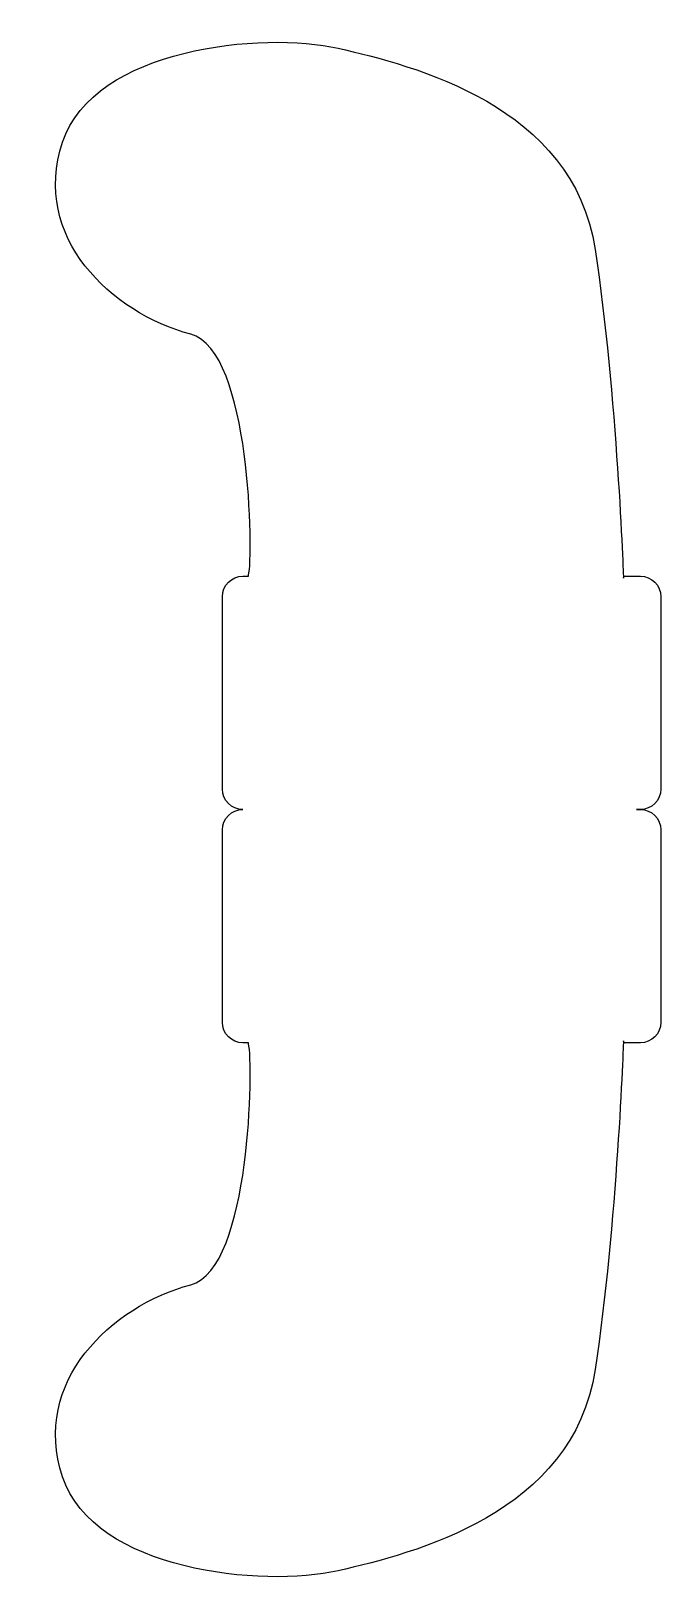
# Model space of a CAD drawing. Header units: centimetres. Extents: x -4.7 to 4.4, y -11.3 to 11.4.
import ezdxf

# ---------------------------------------------------------------- set-up
doc = ezdxf.new("R2010")
doc.units = ezdxf.units.CM
doc.header["$MEASUREMENT"] = 0
doc.layers.add('Camada 1', color=7, linetype='Continuous')

msp = doc.modelspace()

# ---------------------------------------------------------------- linework, layer by layer
at = {"layer": 'Camada 1'}
msp.add_open_spline([(4.08316, 0.05625), (4.08316, 0.05625), (4.13708, 0.05625), (4.13708, 0.05625), (4.13708, 0.05625), (4.30213, 0.05625), (4.4359, 0.19005), (4.4359, 0.35504), (4.4359, 0.35504), (4.4359, 0.35504), (4.4359, 3.16061), (4.4359, 3.16061), (4.4359, 3.16061), (4.4359, 3.32563), (4.30213, 3.45943), (4.13708, 3.45943), (4.13708, 3.45943), (4.13708, 3.45943), (3.89639, 3.45943), (3.89639, 3.45943), (3.89639, 3.45943), (3.89639, 3.45943), (3.89157, 3.43006), (3.89157, 3.43006), (3.89157, 3.43006), (3.89157, 3.43006), (3.79587, 6.1196), (3.47887, 8.22397), (3.47887, 8.22397), (3.16196, 10.32828), (0.82608, 10.91118), (-0.26704, 11.1611), (-0.26704, 11.1611), (-1.36017, 11.41103), (-3.83066, 11.17068), (-4.28678, 9.78908), (-4.28678, 9.78908), (-4.7429, 8.40745), (-3.57862, 7.30065), (-2.41604, 6.98913), (-2.41604, 6.98913), (-1.5332, 6.75259), (-1.50429, 3.73719), (-1.57408, 3.47663), (-1.57408, 3.47663), (-1.57408, 3.47663), (-1.57408, 3.45941), (-1.57408, 3.45941), (-1.57408, 3.45941), (-1.57408, 3.45941), (-1.65661, 3.4594), (-1.65661, 3.4594), (-1.65661, 3.4594), (-1.82163, 3.4594), (-1.9554, 3.3256), (-1.9554, 3.16058), (-1.9554, 3.16058), (-1.9554, 3.16058), (-1.9554, 0.35502), (-1.9554, 0.35502), (-1.9554, 0.35502), (-1.9554, 0.19), (-1.8216, 0.05623), (-1.65661, 0.05623), (-1.65661, 0.05623), (-1.82163, 0.05623), (-1.9554, -0.07757), (-1.9554, -0.24259), (-1.9554, -0.24259), (-1.9554, -0.24259), (-1.9554, -3.04811), (-1.9554, -3.04811), (-1.9554, -3.04811), (-1.9554, -3.21313), (-1.8216, -3.34693), (-1.65661, -3.34693), (-1.65661, -3.34693), (-1.65661, -3.34693), (-1.57409, -3.34693), (-1.57409, -3.34693), (-1.57409, -3.34693), (-1.57409, -3.34693), (-1.57409, -3.36415), (-1.57409, -3.36415), (-1.57409, -3.36415), (-1.50427, -3.62471), (-1.53321, -6.64009), (-2.41605, -6.87665), (-2.41605, -6.87665), (-3.5786, -7.18814), (-4.7429, -8.29495), (-4.28679, -9.67658), (-4.28679, -9.67658), (-3.83068, -11.05821), (-1.36018, -11.29853), (-0.26705, -11.0486), (-0.26705, -11.0486), (0.82608, -10.79867), (3.16192, -10.21574), (3.47889, -8.11141), (3.47889, -8.11141), (3.79586, -6.00707), (3.89159, -3.3175), (3.89159, -3.3175), (3.89159, -3.3175), (3.89159, -3.3175), (3.89641, -3.34687), (3.89641, -3.34687), (3.89641, -3.34687), (3.89641, -3.34687), (4.1371, -3.34687), (4.1371, -3.34687), (4.1371, -3.34687), (4.30215, -3.34687), (4.43592, -3.21307), (4.43592, -3.04805), (4.43592, -3.04805), (4.43592, -3.04805), (4.43592, -0.24257), (4.43592, -0.24257), (4.43592, -0.24257), (4.43592, -0.07755), (4.30215, 0.05625), (4.1371, 0.05625), (4.1371, 0.05625), (4.1371, 0.05625), (4.08316, 0.05625), (4.08316, 0.05625)], degree=3, knots=[0, 0, 0, 0, 0.03030303, 0.03030303, 0.03030303, 0.03030303, 0.06060606, 0.06060606, 0.06060606, 0.06060606, 0.09090909, 0.09090909, 0.09090909, 0.09090909, 0.12121212, 0.12121212, 0.12121212, 0.12121212, 0.15151515, 0.15151515, 0.15151515, 0.15151515, 0.18181818, 0.18181818, 0.18181818, 0.18181818, 0.21212121, 0.21212121, 0.21212121, 0.21212121, 0.24242424, 0.24242424, 0.24242424, 0.24242424, 0.27272727, 0.27272727, 0.27272727, 0.27272727, 0.3030303, 0.3030303, 0.3030303, 0.3030303, 0.33333333, 0.33333333, 0.33333333, 0.33333333, 0.36363636, 0.36363636, 0.36363636, 0.36363636, 0.39393939, 0.39393939, 0.39393939, 0.39393939, 0.42424242, 0.42424242, 0.42424242, 0.42424242, 0.45454545, 0.45454545, 0.45454545, 0.45454545, 0.48484848, 0.48484848, 0.48484848, 0.48484848, 0.51515152, 0.51515152, 0.51515152, 0.51515152, 0.54545455, 0.54545455, 0.54545455, 0.54545455, 0.57575758, 0.57575758, 0.57575758, 0.57575758, 0.60606061, 0.60606061, 0.60606061, 0.60606061, 0.63636364, 0.63636364, 0.63636364, 0.63636364, 0.66666667, 0.66666667, 0.66666667, 0.66666667, 0.6969697, 0.6969697, 0.6969697, 0.6969697, 0.72727273, 0.72727273, 0.72727273, 0.72727273, 0.75757576, 0.75757576, 0.75757576, 0.75757576, 0.78787879, 0.78787879, 0.78787879, 0.78787879, 0.81818182, 0.81818182, 0.81818182, 0.81818182, 0.84848485, 0.84848485, 0.84848485, 0.84848485, 0.87878788, 0.87878788, 0.87878788, 0.87878788, 0.90909091, 0.90909091, 0.90909091, 0.90909091, 0.93939394, 0.93939394, 0.93939394, 0.93939394, 1, 1, 1, 1], dxfattribs=at)

doc.saveas('drawing.dxf')
